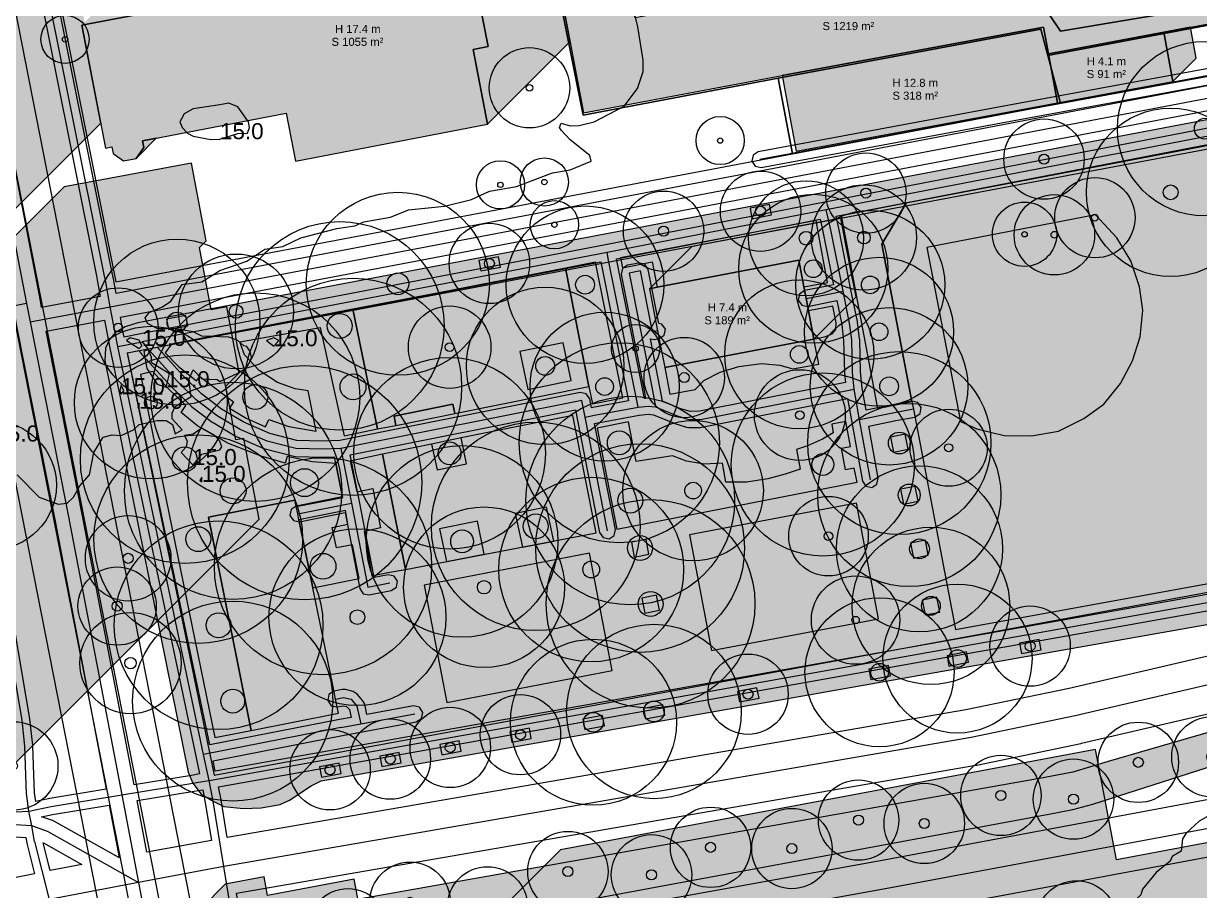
# Model space of a CAD drawing. Header units: metres. Extents: x -8 to 1190, y -11 to 1223.
# Drawn here: x 875.7 to 1022, y 349.5 to 457.4 of the extents above; entities that cross this region are included whole.
import ezdxf

# ---------------------------------------------------------------- set-up
doc = ezdxf.new("R2010")
doc.units = ezdxf.units.M
doc.header["$MEASUREMENT"] = 0
for name, color, linetype, lineweight, true_color in [('TPX_BUILDING_AREAS_TEXT', 7, 'CONTINUOUS', 0, 0x000000), ('TPX_BUILDING_HEIGHTS_TEXT', 7, 'CONTINUOUS', 0, 0x000000), ('TPX_BUILDINGS', 7, 'CONTINUOUS', 0, 0x000000), ('TPX_BUILDINGS_HATCH', 7, 'CONTINUOUS', 0, 0xf0f0f0), ('TPX_BUILDINGS_SHADOWS_HATCH', 7, 'CONTINUOUS', 0, 0x000000), ('TPX_BUILDINGS_SHADOWS_OUTLINES', 7, 'CONTINUOUS', 0, 0x000000), ('TPX_CADASTRES', 7, 'CONTINUOUS', 0, 0x646464), ('TPX_CONTOUR_LINES_5M', 7, 'CONTINUOUS', 0, 0x969696), ('TPX_CONTOUR_LINES_5M_TEXT', 7, 'CONTINUOUS', 0, 0x000000), ('TPX_RAILWAYS_AXES', 7, 'CONTINUOUS', 0, 0x464646), ('TPX_ROADS_AXES', 7, 'CONTINUOUS', 0, 0x323232), ('TPX_ROADS_CONTOURS', 7, 'CONTINUOUS', 0, 0x646464), ('TPX_VEGETATION_GREEN_SPACES', 7, 'CONTINUOUS', 0, 0x58ba48), ('TPX_VEGETATION_GREEN_SPACES_HATCH', 7, 'CONTINUOUS', 0, 0x58ba48), ('TPX_VEGETATION_TREES_INDIVIDUAL', 7, 'CONTINUOUS', 0, 0x136734)]:
    doc.layers.add(name, color=color, linetype=linetype, lineweight=lineweight, true_color=true_color)
doc.styles.add('TPX_TEXTE', font='arial.ttf')

# ---------------------------------------------------------------- blocks, each defined once
blk = doc.blocks.new('TREETR015_CR125')
at = {"layer": 'TPX_VEGETATION_TREES_INDIVIDUAL'}
for radius in [12.45, 1.48]:
    blk.add_circle((0, 0, 0.04), radius, dxfattribs=at)
blk = doc.blocks.new('TREETR009_CR072')
at = {"layer": 'TPX_VEGETATION_TREES_INDIVIDUAL'}
for radius in [7.15, 0.851]:
    blk.add_circle((0, 0, 0.04), radius, dxfattribs=at)
blk = doc.blocks.new('TREETR003_CR030')
at = {"layer": 'TPX_VEGETATION_TREES_INDIVIDUAL'}
for radius in [3, 0.333]:
    blk.add_circle((0, 0, 0.04), radius, dxfattribs=at)
blk = doc.blocks.new('TREETR014_CR119')
at = {"layer": 'TPX_VEGETATION_TREES_INDIVIDUAL'}
for radius in [11.92, 1.42]:
    blk.add_circle((0, 0, 0.04), radius, dxfattribs=at)
blk = doc.blocks.new('TREETR008_CR066')
at = {"layer": 'TPX_VEGETATION_TREES_INDIVIDUAL'}
for radius in [6.55, 0.792]:
    blk.add_circle((0, 0, 0.04), radius, dxfattribs=at)
blk = doc.blocks.new('TREETR011_CR093')
at = {"layer": 'TPX_VEGETATION_TREES_INDIVIDUAL'}
for radius in [9.27, 1.1]:
    blk.add_circle((0, 0, 0.04), radius, dxfattribs=at)
blk = doc.blocks.new('TREETR005_CR050')
at = {"layer": 'TPX_VEGETATION_TREES_INDIVIDUAL'}
for radius in [4.95, 0.542]:
    blk.add_circle((0, 0, 0.04), radius, dxfattribs=at)
blk = doc.blocks.new('TREETR008_CR095')
at = {"layer": 'TPX_VEGETATION_TREES_INDIVIDUAL'}
for radius in [9.5, 0.792]:
    blk.add_circle((0, 0, 0.04), radius, dxfattribs=at)
blk = doc.blocks.new('TREETR014_CR114')
at = {"layer": 'TPX_VEGETATION_TREES_INDIVIDUAL'}
for radius in [11.39, 1.36]:
    blk.add_circle((0, 0, 0.04), radius, dxfattribs=at)
blk = doc.blocks.new('TREETR015_CR130')
at = {"layer": 'TPX_VEGETATION_TREES_INDIVIDUAL'}
for radius in [12.98, 1.55]:
    blk.add_circle((0, 0, 0.04), radius, dxfattribs=at)
blk = doc.blocks.new('TREETR010_CR087')
at = {"layer": 'TPX_VEGETATION_TREES_INDIVIDUAL'}
for radius in [8.74, 1.04]:
    blk.add_circle((0, 0, 0.04), radius, dxfattribs=at)
blk = doc.blocks.new('TREETR006_CR053')
at = {"layer": 'TPX_VEGETATION_TREES_INDIVIDUAL'}
for radius in [5.32, 0.625]:
    blk.add_circle((0, 0, 0.04), radius, dxfattribs=at)
blk = doc.blocks.new('TREETR005_CR055')
at = {"layer": 'TPX_VEGETATION_TREES_INDIVIDUAL'}
for radius in [5.5, 0.458]:
    blk.add_circle((0, 0, 0.04), radius, dxfattribs=at)
blk = doc.blocks.new('TREETR003_CR040')
at = {"layer": 'TPX_VEGETATION_TREES_INDIVIDUAL'}
for radius in [4, 0.333]:
    blk.add_circle((0, 0, 0.04), radius, dxfattribs=at)
blk = doc.blocks.new('TREETR006_CR050')
at = {"layer": 'TPX_VEGETATION_TREES_INDIVIDUAL'}
for radius in [5, 0.625]:
    blk.add_circle((0, 0, 0.04), radius, dxfattribs=at)
blk = doc.blocks.new('TREETR017_CR146')
at = {"layer": 'TPX_VEGETATION_TREES_INDIVIDUAL'}
for radius in [14.57, 1.74]:
    blk.add_circle((0, 0, 0.04), radius, dxfattribs=at)
blk = doc.blocks.new('TREETR010_CR115')
at = {"layer": 'TPX_VEGETATION_TREES_INDIVIDUAL'}
for radius in [11.49, 1.04]:
    blk.add_circle((0, 0, 0.04), radius, dxfattribs=at)
blk = doc.blocks.new('TREETR007_CR080')
at = {"layer": 'TPX_VEGETATION_TREES_INDIVIDUAL'}
for radius in [8, 0.667]:
    blk.add_circle((0, 0, 0.04), radius, dxfattribs=at)
blk = doc.blocks.new('TREETR004_CR050')
at = {"layer": 'TPX_VEGETATION_TREES_INDIVIDUAL'}
for radius in [5, 0.417]:
    blk.add_circle((0, 0, 0.04), radius, dxfattribs=at)
blk = doc.blocks.new('TREETR007_CR063')
at = {"layer": 'TPX_VEGETATION_TREES_INDIVIDUAL'}
for radius in [6.3, 0.708]:
    blk.add_circle((0, 0, 0.04), radius, dxfattribs=at)
blk = doc.blocks.new('TREETR012_CR098')
at = {"layer": 'TPX_VEGETATION_TREES_INDIVIDUAL'}
for radius in [9.8, 1.17]:
    blk.add_circle((0, 0, 0.04), radius, dxfattribs=at)
blk = doc.blocks.new('TREETR009_CR105')
at = {"layer": 'TPX_VEGETATION_TREES_INDIVIDUAL'}
for radius in [10.48, 0.917]:
    blk.add_circle((0, 0, 0.04), radius, dxfattribs=at)
blk = doc.blocks.new('TREETR005_CR057')
at = {"layer": 'TPX_VEGETATION_TREES_INDIVIDUAL'}
for radius in [5.65, 0.542]:
    blk.add_circle((0, 0, 0.04), radius, dxfattribs=at)
blk = doc.blocks.new('TREETR013_CR109')
at = {"layer": 'TPX_VEGETATION_TREES_INDIVIDUAL'}
for radius in [10.86, 1.29]:
    blk.add_circle((0, 0, 0.04), radius, dxfattribs=at)
blk = doc.blocks.new('TREETR009_CR110')
at = {"layer": 'TPX_VEGETATION_TREES_INDIVIDUAL'}
for radius in [11, 0.917]:
    blk.add_circle((0, 0, 0.04), radius, dxfattribs=at)
blk = doc.blocks.new('TREETR016_CR135')
at = {"layer": 'TPX_VEGETATION_TREES_INDIVIDUAL'}
for radius in [13.51, 1.61]:
    blk.add_circle((0, 0, 0.04), radius, dxfattribs=at)
blk = doc.blocks.new('TREETR006_CR049')
at = {"layer": 'TPX_VEGETATION_TREES_INDIVIDUAL'}
for radius in [4.87, 0.625]:
    blk.add_circle((0, 0, 0.04), radius, dxfattribs=at)
blk = doc.blocks.new('TREETR012_CR103')
at = {"layer": 'TPX_VEGETATION_TREES_INDIVIDUAL'}
for radius in [10.33, 1.23]:
    blk.add_circle((0, 0, 0.04), radius, dxfattribs=at)
blk = doc.blocks.new('TREETR005_CR048')
at = {"layer": 'TPX_VEGETATION_TREES_INDIVIDUAL'}
for radius in [4.8, 0.5]:
    blk.add_circle((0, 0, 0.04), radius, dxfattribs=at)
blk = doc.blocks.new('TREETR005_CR051')
at = {"layer": 'TPX_VEGETATION_TREES_INDIVIDUAL'}
for radius in [5.13, 0.542]:
    blk.add_circle((0, 0, 0.04), radius, dxfattribs=at)
blk = doc.blocks.new('TREETR008_CR100')
at = {"layer": 'TPX_VEGETATION_TREES_INDIVIDUAL'}
for radius in [10, 0.833]:
    blk.add_circle((0, 0, 0.04), radius, dxfattribs=at)

msp = doc.modelspace()

# ---------------------------------------------------------------- hatches: boundary and pattern name
at = {"layer": 'TPX_BUILDINGS_HATCH'}
h = msp.add_hatch(color=256, dxfattribs=at)
h.paths.add_polyline_path([(1010.63, 485.3), (940.5, 472.16), (945.39, 446.26), (970.08, 450.91), (1002.58, 456.93), (1003.2, 453.59), (1017.55, 456.28), (1029.12, 458.45), (1010.63, 485.3)])
h.paths.add_polyline_path([(949.85, 468.4), (995.83, 477.05), (1010.91, 479.72), (1020.32, 467.89), (1021.05, 459.15), (1004.72, 456.4), (997.78, 466.74), (951.8, 458.09), (949.85, 468.4)], flags=16)
for points in [[(1010.91, 479.72), (995.83, 477.05), (997.78, 466.74), (1004.72, 456.4), (1021.05, 459.15), (1020.32, 467.89), (1010.91, 479.72)], [(905.45, 461.48), (882.97, 457.17), (885.93, 441.86), (886.72, 442.02), (886.88, 441.19), (888.16, 440.29), (889.72, 440.58), (890.69, 441.93), (890.53, 442.75), (908.41, 446.19), (909.56, 440.25), (933.44, 444.84), (931.64, 454.15), (933.51, 454.51), (931.58, 464.42), (929.71, 464.06), (928.36, 471.05), (919.63, 469.38), (919.35, 470.89), (904.19, 467.98), (905.45, 461.48)], [(1002.58, 456.93), (970.08, 450.91), (971.84, 441.46), (1004.33, 447.48), (1003.2, 453.59), (1002.58, 456.93)], [(1017.55, 456.28), (1003.2, 453.59), (1004.33, 447.48), (1018.69, 450.15), (1017.55, 456.28)], [(954.54, 424.55), (953.58, 424.36), (954.59, 419.13), (954.8, 418.03), (955.48, 414.54), (974.05, 418.1), (973.37, 421.59), (973.07, 423.14), (972.79, 424.6), (972.15, 427.92), (954.54, 424.55)]]:
    msp.add_hatch(color=256, dxfattribs=at).paths.add_polyline_path(points)
at = {"layer": 'TPX_BUILDINGS_SHADOWS_HATCH'}
for points in [[(829.1, 484.25), (797.93, 453.07), (813.32, 455.98), (814.16, 451.55), (815.14, 446.43), (813.89, 446.21), (815.04, 440.17), (816.99, 440.54), (819.33, 428.23), (817.39, 427.85), (818.55, 421.78), (819.79, 422.02), (821.61, 412.47), (840.27, 431.13), (838.36, 430.76), (833.62, 454.75), (836.47, 455.31), (834.77, 463.86), (854.88, 467.82), (862.3, 430.37), (861.92, 430.31), (863.37, 422.99), (885.33, 444.95), (882.97, 457.17), (905.45, 461.48), (904.19, 467.98), (919.35, 470.89), (919.63, 469.38), (928.36, 471.05), (929.71, 464.06), (931.58, 464.42), (933.51, 454.51), (931.64, 454.15), (933.44, 444.84), (943.72, 455.12), (940.5, 472.16), (1010.63, 485.3), (1029.12, 458.45), (1031.24, 460.57), (1027.67, 465.76), (1063.48, 501.57), (1062.8, 509.7), (1044.35, 506.24), (1042.43, 509.1), (1041.24, 515.43), (1040.4, 519.86), (1038.26, 519.48), (1021.29, 502.51), (975.31, 493.86), (958.75, 477.3), (944.3, 474.59), (943.89, 476.72), (942.02, 476.36), (940.66, 483.36), (931.94, 481.68), (931.65, 483.19), (916.49, 480.28), (908.16, 471.95), (895.27, 469.48), (883.34, 457.55), (878.84, 480.28), (877.83, 480.3), (876.36, 485.3), (877.5, 487.03), (876.94, 489.88), (856.84, 485.92), (855.14, 484.22), (854.78, 486.08), (855.87, 487.16), (855.44, 489.39), (881.21, 515.16), (873.99, 552.15), (873.32, 552.03), (870.55, 551.53), (863.69, 550.29), (862.29, 557.68), (855.26, 556.32), (821.6, 522.66), (838.86, 526), (847.55, 481.5), (830.29, 478.15), (829.1, 484.25)], [(1020.88, 456.91), (1017.55, 456.28), (1018.69, 450.15), (1021.59, 453.05), (1020.88, 456.91)], [(890.69, 441.93), (889.72, 440.58), (892.21, 443.08), (890.53, 442.75), (890.69, 441.93)], [(880.8, 437.03), (847.63, 403.87), (863.47, 406.83), (865.29, 397.14), (864.33, 396.97), (865.91, 388.58), (867.85, 388.95), (869.4, 380.72), (867.48, 380.36), (868.98, 372.39), (869.97, 372.57), (871.86, 362.51), (905.03, 395.67), (903.14, 405.73), (902.14, 405.55), (900.89, 412.21), (902.56, 413.88), (901.01, 422.11), (899.07, 421.74), (897.62, 429.48), (898.45, 430.31), (896.63, 439.99), (880.8, 437.03)], [(958.81, 429.59), (953.58, 424.36), (954.54, 424.55), (972.15, 427.92), (972.79, 424.6), (973.07, 423.14), (973.37, 421.59), (974.05, 418.1), (979.28, 423.34), (978.6, 426.83), (978.31, 428.38), (978.02, 429.83), (977.39, 433.15), (959.77, 429.78), (958.81, 429.59)]]:
    msp.add_hatch(color=256, dxfattribs=at).paths.add_polyline_path(points)
h = msp.add_hatch(color=256, dxfattribs=at)
h.paths.add_polyline_path([(820.76, 197.94), (806.69, 183.87), (836.02, 189.59), (840.65, 165.95), (844.31, 166.66), (847.28, 151.46), (843.73, 150.78), (848.34, 127.27), (856.49, 135.43), (845.69, 189.97), (905.07, 201.65), (917.36, 139.52), (916.85, 139.42), (914.25, 136.81), (913.85, 138.83), (857.99, 127.84), (857.85, 128.59), (836.26, 124.42), (823.99, 112.15), (901.47, 127.13), (902.15, 123.62), (906.22, 124.41), (910.47, 102.59), (911.38, 97.88), (920.42, 99.63), (925.91, 71.36), (917.29, 69.69), (921.09, 50.11), (922.2, 44.43), (907.92, 41.66), (909.52, 33.38), (859.88, 23.78), (843.21, 7.11), (873.49, 12.9), (875.98, 0), (889.94, 0), (886.76, 13.78), (886.21, 16.22), (941.2, 27.18), (946.63, 0), (971.8, 0), (969.06, 13.62), (960.15, 57.8), (968.89, 59.55), (967.59, 65.96), (936.16, 59.69), (936.11, 59.97), (978.93, 102.79), (973.41, 101.7), (967.92, 129.23), (967.32, 132.23), (960.89, 130.95), (961.3, 128.86), (950.16, 126.65), (943.77, 158.69), (944.71, 158.87), (944.19, 161.47), (938.14, 160.31), (939.31, 161.47), (931.01, 203.11), (948.79, 206.64), (947.72, 211.96), (980.05, 218.37), (986.46, 186.29), (999.41, 188.86), (1000.36, 184.08), (1007.79, 146.81), (1015.14, 109.96), (1003.67, 107.69), (974.26, 78.28), (1019.42, 87.35), (1031.95, 25.21), (1037.02, 0), (1050.86, 0), (1055.22, 4.36), (1055.04, 5.24), (1052.65, 14.83), (1050.31, 28.52), (1038.61, 90.39), (1101.74, 102.52), (1113.86, 39.95), (1115.19, 31.82), (1116.17, 26.52), (1106.13, 24.67), (1106.71, 21.57), (1099.18, 20.19), (1098.61, 23.29), (1083.08, 20.43), (1084.08, 15.6), (1117.36, 22.46), (1122.01, 0), (1141.64, 0), (1135.67, 31.11), (1134.43, 37.86), (1133.31, 44), (1124.2, 90.89), (1127.67, 91.56), (1126.46, 97.9), (1128.2, 98.34), (1126.92, 105.47), (1156.02, 111.37), (1157.69, 102.89), (1171.48, 105.51), (1171.23, 106.82), (1176.69, 107.86), (1177.96, 101.21), (1182.56, 102.09), (1184.57, 91.62), (1184.57, 144.83), (1162.74, 140.41), (1168.24, 145.92), (1158.22, 144.02), (1159.56, 137.23), (1158.47, 137.02), (1146, 124.55), (1144.13, 134.22), (1118.27, 129.17), (1117.34, 133.89), (1116.58, 138.22), (1105.52, 136.09), (1099.25, 167.18), (1054.1, 158.12), (1041.12, 145.14), (1035.3, 174.32), (1037.28, 176.3), (1036.04, 182.51), (1023.36, 180.13), (1016.57, 215.9), (1013.66, 215.33), (1010.25, 232.41), (1016.78, 238.94), (1016.17, 242.05), (1010, 240.89), (997.07, 299.61), (989.84, 298.19), (988.54, 305.1), (995.65, 312.21), (992.73, 327.59), (991.72, 327.4), (989.95, 336.74), (1053.81, 348.77), (1072.08, 252.58), (1087.43, 267.92), (1069.15, 364.12), (1011.67, 353.28), (1009.08, 366.99), (942.5, 354.51), (920.33, 332.35), (916.86, 350.86), (906.07, 348.84), (905.64, 351.14), (900.81, 350.25), (897.89, 347.32), (893.38, 346.49), (855.83, 308.94), (863.7, 310.4), (863.26, 312.7), (868.09, 313.6), (868.52, 311.29), (879.32, 313.31), (888.91, 262.11), (894.68, 263.18), (901.4, 227.37), (889.97, 225.24), (890.64, 221.69), (879.44, 219.61), (878.8, 223.08), (877.31, 221.59), (876.59, 225.44), (871.71, 224.53), (873.69, 214.08), (868.9, 213.18), (851.61, 195.89), (850.09, 203.66), (820.76, 197.94)])
h.paths.add_polyline_path([(910.4, 322.41), (976.98, 334.88), (983.54, 300.1), (952.42, 294.28), (955.61, 277.4), (960.53, 251.27), (985.15, 255.88), (988.56, 256.52), (988.4, 257.37), (997.12, 259.01), (999.27, 247.58), (994.79, 246.74), (995.8, 241.39), (963.53, 235.35), (963.93, 233.21), (935.16, 227.83), (934.76, 229.97), (928.06, 228.71), (910.4, 322.41)], flags=16)
h.paths.add_polyline_path([(932.85, 332.19), (936.91, 333.01), (937.25, 331.36), (933.19, 330.54), (932.85, 332.19)], flags=16)
at = {"layer": 'TPX_VEGETATION_GREEN_SPACES_HATCH'}
for points in [[(885.94, 416.95), (885.82, 415.42), (896.22, 364.18), (896.79, 362.8), (897.82, 361.46), (899.32, 360.57), (900.64, 359.91), (903.1, 359.67), (905.28, 359.74), (907.66, 360.16), (908.8, 360.71), (911.49, 362.48), (912.76, 363.11), (1059.8, 389.09), (1061.31, 389), (1063.44, 388.28), (1064.91, 388.26), (1068.21, 388.89), (1070.35, 389.63), (1071.91, 390.56), (1073.21, 391.78), (1073.72, 393.01), (1074.1, 394.24), (1074.28, 395.82), (1074.07, 396.99), (1073.67, 398.35), (1073.02, 399.68), (1043.97, 441.09), (1040.99, 446.67), (1039.88, 447.59), (1038.39, 448.11), (1037.82, 448.06), (1036.48, 447.94), (889.94, 420.11), (888.35, 419.63), (887.11, 418.87), (886.44, 418.05), (885.94, 416.95)], [(985.53, 434.99), (982.49, 429.89), (986.22, 410.34), (986.41, 409.38), (991.66, 381.96), (1046.14, 391.86), (1035.99, 444.62), (985.53, 434.99)], [(968.51, 434.83), (966.09, 434.37), (966.33, 433.07), (968.76, 433.54), (968.51, 434.83)], [(985.53, 434.99), (977.43, 433.44), (977.75, 431.73), (981.94, 409.45), (986.22, 410.34), (982.49, 429.89), (985.53, 434.99)], [(1009.07, 433.56), (988.07, 429.48), (992.27, 407.85), (994.31, 406.94), (997.69, 406.07), (1001.09, 406.06), (1004.45, 406.63), (1007.61, 408.2), (1010.09, 409.97), (1012.19, 412.58), (1013.68, 415.38), (1014.6, 418.38), (1014.95, 421.68), (1014.54, 424.58), (1013.47, 427.84), (1011.72, 430.7), (1009.07, 433.56)], [(974.32, 432.84), (949.97, 428.22), (950.23, 426.96), (953.93, 427.69), (954.54, 424.55), (972.15, 427.92), (972.79, 424.6), (975.71, 425.15), (974.6, 431.19), (974.32, 432.84)], [(934.79, 428.33), (932.36, 427.87), (932.61, 426.57), (935.04, 427.04), (934.79, 428.33)], [(946.88, 427.66), (943.13, 426.91), (946.05, 412.19), (946.48, 410.04), (950.27, 410.79), (946.88, 427.66)], [(926.29, 423.66), (916.67, 421.81), (919.76, 406.9), (922.04, 407.34), (921.81, 408.49), (929.14, 409.97), (929.38, 408.83), (946.05, 412.19), (943.13, 426.91), (926.29, 423.66)], [(894.12, 417.46), (893.35, 416.37), (895, 414.69), (897.23, 412.9), (897.65, 413.44), (901.85, 410.28), (901.34, 409.49), (903.43, 408.23), (905.82, 407.17), (906.25, 408.07), (908.71, 407.19), (912.13, 406.62), (911.14, 411.67), (909.52, 411.89), (907.32, 412.69), (905.05, 414.18), (903.23, 416.13), (902.64, 417.76), (912.64, 419.54), (915.63, 406.06), (919.76, 406.9), (916.67, 421.81), (894.12, 417.46)], [(976.39, 422.17), (973.37, 421.59), (974.05, 418.1), (975.46, 418.4), (976.33, 418.76), (976.78, 419.27), (976.8, 420.12), (976.39, 422.17)], [(895.93, 421.04), (893.5, 420.58), (893.75, 419.29), (896.18, 419.75), (895.93, 421.04)], [(942.86, 417.63), (937.48, 416.53), (938.46, 411.81), (943.83, 412.92), (942.86, 417.63)], [(974.05, 418.1), (955.48, 414.54), (956.1, 411.25), (959.27, 411.83), (960.33, 412.95), (962.37, 413.96), (964.71, 414.69), (967.53, 415.04), (969.81, 414.86), (971.4, 414.37), (974.67, 414.98), (974.05, 418.1)], [(891.82, 414.07), (890.27, 413.68), (899.51, 368.52), (904.03, 369.39), (898.73, 395.91), (909.49, 398.06), (909.66, 397.24), (915.45, 398.36), (914.6, 402.61), (911.65, 402.82), (908.52, 403.49), (908.26, 402.63), (905.3, 403.5), (901.21, 405.09), (897.39, 407.25), (895.35, 408.94), (895.9, 409.82), (893.72, 411.93), (891.82, 414.07)], [(929.14, 409.97), (921.81, 408.49), (922.04, 407.34), (929.38, 408.83), (929.14, 409.97)], [(926.49, 405.01), (920.37, 403.77), (923.23, 389.43), (946.96, 393.96), (944.05, 408.56), (930.18, 405.78), (926.49, 405.01)], [(950.97, 407.81), (947.08, 407.02), (949.52, 394.44), (979.42, 400.27), (979.05, 402.02), (977.98, 401.83), (977.48, 404.5), (978.58, 404.71), (977.99, 407.85), (976.28, 407.49), (976.45, 406.42), (975.11, 405.63), (973.26, 404.8), (971.87, 404.33), (972.35, 401.88), (970.45, 401.27), (968.31, 400.7), (965.64, 400.3), (963.07, 400.27), (962.67, 402.63), (960.4, 402.54), (958.2, 402.89), (956.44, 403.58), (951.93, 402.86), (950.97, 407.81)], [(930.18, 405.78), (926.49, 405.01), (927.16, 401.82), (930.83, 402.58), (930.18, 405.78)], [(985.4, 406.24), (983.57, 405.87), (983.93, 404.01), (985.77, 404.38), (985.4, 406.24)], [(920.37, 403.77), (916.37, 402.91), (917.17, 399.08), (919.19, 399.48), (920.11, 394.59), (918.09, 394.16), (919.06, 388.62), (921.03, 389.02), (923.23, 389.43), (920.37, 403.77)], [(986.65, 399.75), (984.81, 399.4), (985.18, 397.54), (987.02, 397.9), (986.65, 399.75)], [(909.49, 398.06), (898.73, 395.91), (904.03, 369.39), (914.91, 371.55), (914.55, 373.29), (914.2, 375.02), (911.72, 387.15), (909.99, 395.61), (909.85, 396.32), (909.66, 397.24), (909.49, 398.06)], [(915.78, 396.77), (909.99, 395.61), (911.72, 387.15), (917.47, 388.29), (916.63, 392.5), (914.67, 392.11), (914.13, 394.65), (916.06, 395.06), (915.78, 396.77)], [(940.76, 397.16), (936.89, 396.37), (937.81, 392.21), (941.67, 392.95), (940.76, 397.16)], [(979.32, 397.67), (958.56, 393.74), (961.31, 379.33), (982.07, 383.26), (979.32, 397.67)], [(932.2, 395.42), (927.47, 394.47), (928.34, 390.41), (933.01, 391.3), (932.2, 395.42)], [(953.16, 393.16), (951.33, 392.8), (951.69, 390.94), (953.52, 391.3), (953.16, 393.16)], [(987.91, 393.07), (986.06, 392.71), (986.44, 390.84), (988.27, 391.21), (987.91, 393.07)], [(946.11, 391.43), (925.54, 387.47), (928.38, 372.84), (948.95, 376.82), (946.11, 391.43)], [(954.46, 386.21), (952.63, 385.85), (952.99, 383.99), (954.83, 384.35), (954.46, 386.21)], [(989.33, 385.98), (987.49, 385.61), (987.86, 383.76), (989.69, 384.12), (989.33, 385.98)], [(1002.56, 363.49), (912.56, 347.5), (913.63, 342.32), (1003.25, 358.94), (1006.23, 359.56), (1008.75, 360.2), (1029.29, 366.82), (1031.9, 367.46), (1075.66, 375.38), (1074.73, 381.22), (1059.31, 376.23), (1035.16, 372.1), (1031.36, 371.36), (1027.37, 370.38), (1010.66, 365.51), (1006.23, 364.18), (1002.56, 363.49)], [(1002.04, 380.7), (999.62, 380.25), (999.86, 378.96), (1002.3, 379.42), (1002.04, 380.7)], [(993.02, 379.15), (990.6, 378.68), (990.84, 377.39), (993.27, 377.86), (993.02, 379.15)], [(983.33, 377.45), (980.89, 376.99), (981.14, 375.7), (983.57, 376.16), (983.33, 377.45)], [(966.95, 374.7), (964.53, 374.24), (964.77, 372.95), (967.21, 373.41), (966.95, 374.7)], [(955.26, 372.57), (952.83, 372.11), (953.08, 370.82), (955.51, 371.28), (955.26, 372.57)], [(947.73, 371.23), (945.3, 370.77), (945.55, 369.48), (947.98, 369.94), (947.73, 371.23)], [(938.65, 369.67), (936.22, 369.2), (936.47, 367.92), (938.89, 368.37), (938.65, 369.67)], [(929.93, 368.1), (927.5, 367.64), (927.74, 366.35), (930.17, 366.81), (929.93, 368.1)], [(922.47, 366.65), (920.04, 366.19), (920.29, 364.91), (922.71, 365.36), (922.47, 366.65)], [(914.98, 365.31), (912.55, 364.85), (912.8, 363.56), (915.22, 364.02), (914.98, 365.31)]]:
    msp.add_hatch(color=256, dxfattribs=at).paths.add_polyline_path(points)

# ---------------------------------------------------------------- linework, layer by layer
at = {"layer": 'TPX_BUILDINGS', "elevation": 0.04}
for points in [[(1010.63, 485.3), (940.5, 472.16), (945.39, 446.26), (970.08, 450.91), (1002.58, 456.93), (1003.2, 453.59), (1017.55, 456.28), (1029.12, 458.45)], [(949.85, 468.4), (995.83, 477.05), (1010.91, 479.72), (1020.32, 467.89), (1021.05, 459.15), (1004.72, 456.4), (997.78, 466.74), (951.8, 458.09)], [(1010.91, 479.72), (995.83, 477.05), (997.78, 466.74), (1004.72, 456.4), (1021.05, 459.15), (1020.32, 467.89)], [(905.45, 461.48), (882.97, 457.17), (885.93, 441.86), (886.72, 442.02), (886.88, 441.19), (888.16, 440.29), (889.72, 440.58), (890.69, 441.93), (890.53, 442.75), (908.41, 446.19), (909.56, 440.25), (933.44, 444.84), (931.64, 454.15), (933.51, 454.51), (931.58, 464.42), (929.71, 464.06), (928.36, 471.05), (919.63, 469.38), (919.35, 470.89), (904.19, 467.98)], [(1002.58, 456.93), (970.08, 450.91), (971.84, 441.46), (1004.33, 447.48), (1003.2, 453.59)], [(1017.55, 456.28), (1003.2, 453.59), (1004.33, 447.48), (1018.69, 450.15)], [(954.54, 424.55), (953.58, 424.36), (954.59, 419.13), (954.8, 418.03), (955.48, 414.54), (974.05, 418.1), (973.37, 421.59), (973.07, 423.14), (972.79, 424.6), (972.15, 427.92)]]:
    msp.add_lwpolyline(points, close=True, dxfattribs=at)
at = {"layer": 'TPX_BUILDINGS_SHADOWS_OUTLINES', "elevation": 0.04}
for points in [[(863.37, 422.99), (885.33, 444.95), (882.97, 457.17), (905.45, 461.48), (904.19, 467.98), (919.35, 470.89), (919.63, 469.38), (928.36, 471.05), (929.71, 464.06), (931.58, 464.42), (933.51, 454.51), (931.64, 454.15), (933.44, 444.84), (943.72, 455.12), (940.5, 472.16), (1010.63, 485.3), (1029.12, 458.45)], [(1069.15, 364.12), (1011.67, 353.28), (1009.08, 366.99), (942.5, 354.51), (920.33, 332.35), (916.86, 350.86), (906.07, 348.84), (905.64, 351.14), (900.81, 350.25), (897.89, 347.32), (893.38, 346.49), (855.83, 308.94), (863.7, 310.4), (863.26, 312.7), (868.09, 313.6), (868.52, 311.29), (879.32, 313.31), (888.91, 262.11), (894.68, 263.18), (901.4, 227.37)]]:
    msp.add_lwpolyline(points, dxfattribs=at)
for points in [[(1020.88, 456.91), (1017.55, 456.28), (1018.69, 450.15), (1021.59, 453.05)], [(890.69, 441.93), (889.72, 440.58), (892.21, 443.08), (890.53, 442.75)], [(880.8, 437.03), (847.63, 403.87), (863.47, 406.83), (865.29, 397.14), (864.33, 396.97), (865.91, 388.58), (867.85, 388.95), (869.4, 380.72), (867.48, 380.36), (868.98, 372.39), (869.97, 372.57), (871.86, 362.51), (905.03, 395.67), (903.14, 405.73), (902.14, 405.55), (900.89, 412.21), (902.56, 413.88), (901.01, 422.11), (899.07, 421.74), (897.62, 429.48), (898.45, 430.31), (896.63, 439.99)], [(958.81, 429.59), (953.58, 424.36), (954.54, 424.55), (972.15, 427.92), (972.79, 424.6), (973.07, 423.14), (973.37, 421.59), (974.05, 418.1), (979.28, 423.34), (978.6, 426.83), (978.31, 428.38), (978.02, 429.83), (977.39, 433.15), (959.77, 429.78)]]:
    msp.add_lwpolyline(points, close=True, dxfattribs=at)
at = {"layer": 'TPX_CADASTRES', "elevation": 0.02}
for points in [[(1011.01, 490.64), (939.13, 477.13), (945.32, 445.98), (969.61, 450.55), (1002.26, 456.68), (1003.14, 453.37), (1032.54, 458.93), (1019.59, 479.12), (1012.08, 490.84)], [(939.13, 477.13), (879.13, 465.85), (887.2, 425.21), (971.37, 441.13), (969.61, 450.55), (945.32, 445.98)], [(1032.54, 458.93), (1003.14, 453.37), (1004.73, 447.45), (1034.74, 453.12), (1034.12, 456.46)], [(1002.26, 456.68), (969.61, 450.55), (971.37, 441.13), (1004.73, 447.45), (1003.14, 453.37)], [(1036.49, 444.28), (888.6, 416.34), (899.43, 363.82), (1046.71, 390.96)]]:
    msp.add_lwpolyline(points, close=True, dxfattribs=at)
at = {"layer": 'TPX_CONTOUR_LINES_5M', "elevation": 0.05}
for points in [[(874.95, 401.2), (877.66, 398.41), (880.04, 397.55), (881.16, 397.68), (881.94, 398.41), (882.72, 399.81), (883.94, 401.2), (884.49, 403.99), (885.63, 405.87), (886.75, 406.19), (887.87, 406.07), (889.41, 406.78), (890.1, 407.47), (892.34, 407.95), (893.45, 407.97), (894.25, 407.48), (894.57, 406.31), (895.47, 406.78), (894.21, 408.17), (894.23, 408.87), (894.57, 409.71), (896.59, 410.96), (896.28, 413.05), (896.81, 414.27), (897.92, 413.16), (899.8, 413.05), (900.16, 412.81), (902.39, 413.84), (903.32, 414.45), (903.85, 415.14), (904.08, 415.84), (903.93, 416.54), (903.51, 417.18), (903.15, 417.24), (902.37, 417.93), (901.28, 418.32), (897.92, 418.46), (896.81, 419.01), (894.57, 419.37), (892.34, 419.39), (891.13, 420.02), (890.87, 420.72), (891.34, 421.42), (893.03, 422.12), (894.07, 422.81), (895.44, 424.9), (897.92, 425.2), (900.16, 426.64), (903.51, 427.78), (905.75, 429.3), (907.98, 429.61), (910.22, 430.69), (914.69, 431.85), (916.92, 432.19), (918.04, 432.67), (921.39, 433.26), (923.63, 434.16), (928.1, 434.62), (931.45, 435.45), (933.68, 436.49), (937.04, 437.1), (941.51, 438.8), (943.74, 439.15), (946.33, 440.24), (946.18, 440.94), (943.74, 442.89), (942.62, 444.11), (942.4, 444.42), (942.62, 444.95), (943.74, 444.63), (944.86, 444.66), (946.7, 445.12), (950.45, 447.08), (952.1, 449.3), (952.82, 451.39), (952.82, 452.79), (952.12, 456.97), (950.44, 463.94)], [(900.16, 447.25), (896.81, 446.74), (895.69, 446.14), (895.17, 445.12), (895.47, 444.42), (896.11, 443.73), (896.81, 443.35), (899.04, 442.92), (900.16, 442.97), (902.39, 443.68), (903.59, 443.73), (903.84, 444.42), (903.72, 445.12), (902.39, 446.99), (901.28, 447.45), (900.16, 447.25)], [(888.98, 418.26), (888.53, 417.93), (890.1, 416.93), (890.46, 417.24), (890.1, 417.97), (888.98, 418.26)], [(906.86, 418.23), (905.94, 417.93), (906.86, 417.2), (907.49, 417.93), (906.86, 418.23)], [(891.22, 416.79), (890.69, 416.54), (891.08, 414.45), (892.34, 412.46), (893.45, 412.1), (893.89, 413.75), (891.64, 415.14), (891.64, 415.84), (891.22, 416.79)], [(887.87, 412.39), (887.72, 411.66), (887.87, 411.23), (888.19, 411.66), (887.87, 412.39)], [(890.1, 410.13), (889.95, 409.57), (890.1, 409.41), (890.1, 410.13)], [(897.92, 407), (896.81, 406.25), (895.73, 406.08), (896.08, 405.38), (895.94, 404.69), (895.34, 403.99), (896.81, 402.41), (897.92, 403.76), (900.16, 404.3), (900.41, 404.69), (900.15, 405.38), (899.52, 406.08), (897.92, 407)], [(897.92, 400.92), (897.66, 400.5), (897.92, 400.32), (897.92, 400.92)], [(1022.98, 358.68), (1021.97, 358.08), (1020.36, 356.58), (1019.9, 355.89), (1019.73, 354.34), (1018.62, 353.7), (1018.34, 353.1), (1016.6, 351.7), (1014.91, 349.61), (1014.72, 348.92), (1013.34, 347.52), (1015.81, 346.13), (1015.93, 345.43), (1015.75, 344.04), (1014.9, 341.25), (1014.73, 339.85), (1014.79, 338.46), (1015.26, 337.16), (1018.02, 333.58), (1020.85, 329.38), (1023.7, 325.91)]]:
    msp.add_lwpolyline(points, dxfattribs=at)
at = {"layer": 'TPX_RAILWAYS_AXES', "elevation": 0.03}
for points in [[(722.46, 1218.59), (758.46, 1044), (792.67, 863.15), (833.81, 650.85), (840.42, 586.33), (846.61, 543.34), (856.45, 493.04), (884.29, 351.45), (916.92, 185.38), (919.58, 171.87), (926.28, 137.79), (935.34, 69.5), (942.77, 31.69), (949, 0)], [(968.98, 0), (962.05, 35.36), (954.91, 73.39), (937.42, 139.94), (934.76, 153.49), (895.39, 353.76), (867.6, 495.21), (857.4, 545.98), (849.42, 587.62), (842.81, 652.13), (802.16, 864.65), (767.5, 1045.86), (734.29, 1218.59)], [(960.86, 0), (954.23, 33.88), (946.95, 71.82), (933.71, 139.22), (931.06, 152.71), (930.22, 156.97), (927.57, 170.42), (891.69, 352.99), (863.88, 494.49), (855.24, 526.27), (841.36, 554.35), (823.35, 579.93), (801.65, 602.4), (776.79, 621.19)], [(774.21, 615.9), (798.51, 597.87), (819.78, 576.27), (837.53, 551.63), (851.32, 524.54), (860.16, 493.76), (887.99, 352.22), (920.63, 186.17), (923.31, 172.5), (923.9, 169.47), (926.57, 155.95), (929.99, 138.51), (943.24, 71.05), (950.67, 33.27), (957.15, 0)]]:
    msp.add_lwpolyline(points, dxfattribs=at)
at = {"layer": 'TPX_ROADS_AXES', "elevation": 0.03}
for points in [[(902.02, 344.05), (900.65, 352.43), (899.32, 360.57), (898.8, 363.15), (898.12, 366.4), (887.45, 417.16), (887.11, 418.87), (886.52, 422.09), (885.92, 425.42), (885.77, 426.14), (877.64, 466.74), (877.39, 467.92), (876.98, 470.11), (876.14, 474.09), (875.77, 475.95), (869.37, 507.61), (869.04, 509.47), (868.44, 514.2), (867.59, 520.92)], [(877.11, 355.57), (876.74, 357.49), (876.4, 359.34), (876.09, 361.52), (876.01, 363.83), (875.9, 367.42), (875.54, 370.66), (867.97, 415.04), (866.9, 420.69), (857.82, 468.89), (855.22, 480.53), (849.84, 503.02)], [(867.28, 468.26), (876.11, 422.51), (876.54, 420.25)], [(1036.71, 454.52), (1036.39, 453.95), (1035.72, 453.3), (1034.41, 452.83), (998.3, 446.19), (967.3, 440.43)], [(876.54, 420.25), (886.52, 422.09), (968.25, 437.65), (1032.83, 449.95), (1037.36, 450.83), (1040.6, 451.44), (1043.41, 451.7), (1046.52, 451.62), (1049.06, 450.93)], [(1168.56, 259.5), (1164.93, 265.34), (1163.68, 267.15), (1098.63, 361.54), (1096.32, 364.92), (1092, 370.39), (1086.24, 377.68), (1081.25, 382.87), (1078.48, 386.72), (1073.72, 393.01), (1072.05, 395.63), (1071.46, 396.63), (1070.58, 398.39), (1070, 399.62), (1047.93, 432.91), (1039.8, 445.16), (1039.11, 446.03), (1038.18, 446.26), (975.58, 434.16), (948.32, 428.86), (890.47, 417.74)], [(975.82, 433.13), (975.58, 434.16)], [(976.18, 431.47), (975.82, 433.13)], [(945.59, 408.38), (946.75, 408.61), (952.16, 409.63), (953.42, 409.73), (954.32, 409.64), (957.03, 408.53), (958.48, 408.08), (959.92, 408.1), (979.04, 411.87), (978.85, 413.95), (978.74, 418), (978.48, 420.06), (977.67, 424.04), (976.18, 431.47)], [(952.16, 409.63), (948.49, 427.93), (948.32, 428.86)], [(954.59, 419.13), (953.95, 419), (952.46, 426.58), (951.06, 426.31)], [(951.06, 426.31), (953.91, 411.89), (954.32, 409.64)], [(973.07, 423.14), (975.86, 423.7)], [(975.86, 423.7), (977.67, 424.04)], [(876.11, 422.51), (866.9, 420.69), (863.94, 420.11), (834.73, 414.36)], [(876.54, 420.25), (881.33, 395.98), (887.94, 361.35), (890.01, 350.46)], [(887.45, 417.16), (890.47, 417.74)], [(890.47, 417.74), (891.18, 416.87)], [(948.37, 394.22), (945.59, 408.38), (945.17, 410.45), (915.2, 404.48), (912.92, 404.39), (909.58, 404.47), (906.02, 405.4), (902.67, 406.84), (899.81, 408.54), (897.22, 410.51), (894.88, 412.81), (892.6, 415.33), (891.18, 416.87)], [(981.06, 400.59), (979.72, 408.06), (979.04, 411.87)], [(984.05, 408.92), (979.72, 408.06)], [(986.41, 409.38), (984.05, 408.92)], [(915.2, 404.48), (916.52, 397.67), (918.31, 388.48), (918.54, 387.22), (921.27, 387.76)], [(909.85, 396.32), (916.52, 397.67)], [(783.4, 345.1), (809.69, 349.94), (813.89, 350.71), (834.86, 354.57), (839.77, 355.47), (865.2, 360.15), (867.29, 360.37), (869.82, 360.19), (872.48, 359.59), (874.72, 359.27), (876.4, 359.34), (879.17, 359.9), (887.94, 361.35), (896.79, 362.8), (898.28, 363.06), (898.8, 363.15), (1049.51, 390.04)], [(1089.63, 388.67), (1078.48, 386.72), (1057.71, 382.8), (1045.7, 380.32), (1006.54, 371.19), (993.58, 368.5), (900.65, 352.43), (890.01, 350.46)], [(914.55, 373.29), (915.54, 373.49), (916.48, 373.26), (917.18, 372.42), (917.67, 370.2)], [(893.26, 333.43), (903.45, 335.33), (983.61, 349.84), (1032.45, 358.96), (1057.98, 363.7), (1085.91, 368.99), (1092, 370.39), (1100.88, 372.14)], [(915.2, 369.75), (917.67, 370.2), (924.4, 371.45)], [(915.2, 369.75), (898.12, 366.4)], [(878.84, 356.75), (876.74, 357.49), (873.98, 357.68), (871.54, 357.54), (835.51, 351.08), (814.5, 347.2), (798.52, 344.18), (784.1, 341.47)], [(877.11, 355.57), (878.91, 348.35), (880.24, 343.01), (881.17, 339.55), (882.5, 331.24), (883.66, 323.99), (884.35, 320.39), (894.86, 269.57), (904.82, 219.38), (905.22, 217.15), (906.21, 212.2), (907.07, 207.82), (907.81, 204.69), (922.25, 133.97), (927.41, 105.99), (935.51, 62.03), (937.17, 53.33), (941.02, 33.22), (947.21, 2.89), (947.8, 0)], [(878.84, 356.75), (890.01, 350.46)], [(890.01, 350.46), (878.91, 348.35), (837.43, 339.98), (829.83, 338.24), (816.73, 334.64), (809.09, 332.9), (780.7, 327.61), (775.41, 326.59), (768.76, 325.28)], [(890.01, 350.46), (893.26, 333.43)]]:
    msp.add_lwpolyline(points, dxfattribs=at)
at = {"layer": 'TPX_ROADS_CONTOURS', "elevation": 0.03}
for points in [[(1032.55, 451.42), (967.97, 439.12), (887.24, 423.75), (886.9, 425.6), (886.75, 426.34), (878.82, 465.94), (1012.91, 490.08), (1034.86, 456.89)], [(1034.15, 453.8), (998.12, 447.18), (967.12, 441.41), (966.48, 440.99), (966.32, 440.24), (966.74, 439.6), (967.48, 439.44), (998.48, 445.21), (1034.59, 451.84)], [(1048.34, 390.84), (899.58, 364.31), (899.3, 365.61), (915.39, 368.77), (924.58, 370.46), (925.23, 370.88), (925.39, 371.63), (924.97, 372.27), (924.22, 372.43), (918.44, 371.36), (918.16, 372.64), (917.94, 373.07), (917.24, 373.9), (916.71, 374.23), (915.78, 374.46), (915.35, 374.47), (914.35, 374.27), (913.72, 373.84), (913.57, 373.09), (914, 372.45), (914.75, 372.31), (915.52, 372.46), (915.92, 372.37), (916.26, 371.97), (916.47, 371), (915.01, 370.73), (898.89, 367.57), (888.64, 416.37), (890.07, 416.65), (890.45, 416.19), (891.87, 414.65), (894.13, 412.14), (894.18, 412.1), (896.52, 409.8), (896.61, 409.71), (899.2, 407.75), (899.3, 407.69), (902.16, 405.98), (902.28, 405.92), (905.62, 404.48), (905.77, 404.43), (909.33, 403.51), (909.55, 403.47), (912.9, 403.39), (912.96, 403.39), (914.38, 403.44), (915.35, 398.45), (909.65, 397.3), (909.01, 396.87), (908.87, 396.12), (909.29, 395.49), (910.05, 395.34), (915.73, 396.49), (917.33, 388.29), (917.55, 387.04), (917.97, 386.39), (918.73, 386.24), (921.46, 386.78), (922.1, 387.2), (922.25, 387.96), (921.83, 388.59), (921.07, 388.74), (919.34, 388.4), (919.29, 388.66), (917.5, 397.86), (916.37, 403.69), (944.38, 409.28), (944.61, 408.18), (947.38, 394.03), (947.81, 393.39), (948.56, 393.24), (949.2, 393.66), (949.35, 394.41), (946.76, 407.59), (946.94, 407.62), (952.3, 408.64), (953.41, 408.73), (954.08, 408.66), (956.65, 407.61), (956.73, 407.58), (958.19, 407.13), (958.5, 407.08), (959.93, 407.1), (960.11, 407.12), (978.23, 410.69), (980.08, 400.41), (980.49, 399.77), (981.24, 399.6), (981.88, 400.02), (982.05, 400.76), (980.88, 407.27), (984.24, 407.94), (986.6, 408.39), (987.24, 408.81), (987.39, 409.56), (986.97, 410.2), (986.22, 410.36), (983.86, 409.9), (980.53, 409.24), (980.03, 412), (979.85, 414.01), (979.74, 418.03), (979.73, 418.12), (979.48, 420.18), (979.46, 420.26), (978.65, 424.24), (977.16, 431.67), (976.79, 433.38), (1037.39, 445.09)]]:
    msp.add_lwpolyline(points, dxfattribs=at)
for points in [[(869.28, 467.11), (876.28, 468.45), (876.41, 467.73), (876.66, 466.54), (884.79, 425.95), (884.94, 425.23), (885.27, 423.38), (877.98, 422.04), (877.83, 422.84)], [(887.78, 420.8), (968.53, 436.17), (1033.11, 448.47), (1036.63, 449.16), (1036.84, 447.9), (1037.01, 447.05), (975.39, 435.14), (948.13, 429.84), (890.28, 418.73), (888.24, 418.33), (888.09, 419.06)], [(949.48, 428.07), (974.83, 433), (974.85, 432.91), (975.2, 431.27), (976.49, 424.84), (975.67, 424.68), (972.88, 424.13), (972.24, 423.7), (972.09, 422.95), (972.52, 422.31), (973.27, 422.16), (976.05, 422.72), (976.88, 422.88), (977.5, 419.9), (977.74, 417.93), (977.85, 413.93), (977.85, 413.86), (977.96, 412.68), (959.82, 409.1), (958.63, 409.08), (957.36, 409.47), (955.21, 410.36), (954.89, 412.09), (953.7, 418.11), (954.15, 418.02), (954.78, 418.15), (955.42, 418.57), (955.57, 419.33), (955.14, 419.96), (954.77, 420.04), (953.44, 426.77), (953.02, 427.41), (952.27, 427.56), (950.87, 427.29), (950.23, 426.86), (950.08, 426.11), (952.93, 411.71), (953.11, 410.71), (952.97, 410.7)], [(892.34, 417.09), (947.52, 427.69), (950.98, 410.42), (946.56, 409.59), (946.37, 409.55), (946.15, 410.65), (945.72, 411.28), (944.97, 411.43), (915.08, 405.47), (912.92, 405.39), (909.72, 405.47), (906.35, 406.34), (903.13, 407.73), (900.37, 409.38), (897.87, 411.27), (895.6, 413.51), (893.35, 416)], [(868.16, 419.41), (874.67, 420.69), (874.82, 419.91), (879.61, 395.65), (886.02, 362.05), (879, 360.89), (877.24, 360.53), (877.09, 361.61), (877.01, 363.86), (876.9, 367.45), (876.9, 367.53), (876.53, 370.77), (876.52, 370.82), (868.96, 415.21)], [(878.55, 419.09), (885.81, 420.43), (886.13, 418.7), (886.48, 416.96), (897.14, 366.19), (897.61, 363.96), (896.62, 363.79), (889.48, 362.62), (883.04, 396.31)], [(899.98, 362.35), (1049.68, 389.05), (1056.11, 390.21), (1067.12, 392.34), (1067.19, 392.35), (1069.12, 392.85), (1069.29, 392.91), (1070.93, 393.67), (1071.08, 393.75), (1071.76, 394.22), (1072.88, 392.47), (1072.93, 392.41), (1075.02, 389.63), (1057.06, 386.24), (1057.01, 386.23), (1044.99, 383.75), (1044.91, 383.73), (1005.78, 374.61), (992.93, 371.94), (901.07, 356.05), (900.31, 360.73)], [(902.2, 349.14), (994.18, 365.05), (994.29, 365.07), (1007.25, 367.76), (1007.33, 367.78), (1046.45, 376.9), (1058.39, 379.37), (1079.1, 383.28), (1079.65, 383.37), (1080.43, 382.29), (1080.52, 382.18), (1085.49, 377.02), (1088.52, 373.18), (1085.2, 372.42), (1057.34, 367.14), (1031.81, 362.4), (982.97, 353.28), (903.86, 338.96), (903.62, 340.47), (903.01, 344.21)], [(889.85, 360.65), (896.95, 361.82), (898.01, 362), (898.34, 360.39), (899.1, 355.7), (891.08, 354.21)], [(877.98, 358.64), (879.35, 358.92), (886.4, 360.08), (887.64, 353.57), (887.57, 353.56), (879.58, 358.06), (879.44, 358.08), (879.34, 358.17)], [(905, 332.05), (984.23, 346.4), (984.25, 346.4), (1033.09, 355.52), (1057.26, 360.01), (1058.48, 354.49), (1056.59, 354.16), (1054.45, 353.76), (1046.84, 352.39), (1042.44, 351.52), (985.46, 340.48), (906.19, 325.34), (905.74, 327.48)], [(837.24, 349.86), (871.72, 356.05), (873.97, 356.18), (876, 356.04), (876.14, 355.33), (877.08, 351.55), (838.31, 343.72)], [(878.18, 355.39), (878.22, 355.38), (883, 352.69), (879.05, 351.93)]]:
    msp.add_lwpolyline(points, close=True, dxfattribs=at)
at = {"layer": 'TPX_VEGETATION_GREEN_SPACES', "elevation": 0}
msp.add_lwpolyline([(1036.48, 447.94), (889.94, 420.11), (888.35, 419.63), (887.11, 418.87), (886.44, 418.05), (885.94, 416.95), (885.82, 415.42), (896.22, 364.18), (896.79, 362.8), (897.82, 361.46), (899.32, 360.57), (900.64, 359.91), (903.1, 359.67), (905.28, 359.74), (907.66, 360.16), (908.8, 360.71), (911.49, 362.48), (912.76, 363.11), (1059.8, 389.09)], dxfattribs=at)
for points in [[(985.53, 434.99), (982.49, 429.89), (986.22, 410.34), (986.41, 409.38), (991.66, 381.96), (1046.14, 391.86), (1035.99, 444.62)], [(968.51, 434.83), (966.09, 434.37), (966.33, 433.07), (968.76, 433.54)], [(985.53, 434.99), (977.43, 433.44), (977.75, 431.73), (981.94, 409.45), (986.22, 410.34), (982.49, 429.89)], [(1009.07, 433.56), (988.07, 429.48), (992.27, 407.85), (994.31, 406.94), (997.69, 406.07), (1001.09, 406.06), (1004.45, 406.63), (1007.61, 408.2), (1010.09, 409.97), (1012.19, 412.58), (1013.68, 415.38), (1014.6, 418.38), (1014.95, 421.68), (1014.54, 424.58), (1013.47, 427.84), (1011.72, 430.7)], [(974.32, 432.84), (949.97, 428.22), (950.23, 426.96), (953.93, 427.69), (954.54, 424.55), (972.15, 427.92), (972.79, 424.6), (975.71, 425.15), (974.6, 431.19)], [(934.79, 428.33), (932.36, 427.87), (932.61, 426.57), (935.04, 427.04)], [(946.88, 427.66), (943.13, 426.91), (946.05, 412.19), (946.48, 410.04), (950.27, 410.79)], [(926.29, 423.66), (916.67, 421.81), (919.76, 406.9), (922.04, 407.34), (921.81, 408.49), (929.14, 409.97), (929.38, 408.83), (946.05, 412.19), (943.13, 426.91)], [(894.12, 417.46), (893.35, 416.37), (895, 414.69), (897.23, 412.9), (897.65, 413.44), (901.85, 410.28), (901.34, 409.49), (903.43, 408.23), (905.82, 407.17), (906.25, 408.07), (908.71, 407.19), (912.13, 406.62), (911.14, 411.67), (909.52, 411.89), (907.32, 412.69), (905.05, 414.18), (903.23, 416.13), (902.64, 417.76), (912.64, 419.54), (915.63, 406.06), (919.76, 406.9), (916.67, 421.81)], [(976.39, 422.17), (973.37, 421.59), (974.05, 418.1), (975.46, 418.4), (976.33, 418.76), (976.78, 419.27), (976.8, 420.12)], [(895.93, 421.04), (893.5, 420.58), (893.75, 419.29), (896.18, 419.75)], [(942.86, 417.63), (937.48, 416.53), (938.46, 411.81), (943.83, 412.92)], [(974.05, 418.1), (955.48, 414.54), (956.1, 411.25), (959.27, 411.83), (960.33, 412.95), (962.37, 413.96), (964.71, 414.69), (967.53, 415.04), (969.81, 414.86), (971.4, 414.37), (974.67, 414.98)], [(891.82, 414.07), (890.27, 413.68), (899.51, 368.52), (904.03, 369.39), (898.73, 395.91), (909.49, 398.06), (909.66, 397.24), (915.45, 398.36), (914.6, 402.61), (911.65, 402.82), (908.52, 403.49), (908.26, 402.63), (905.3, 403.5), (901.21, 405.09), (897.39, 407.25), (895.35, 408.94), (895.9, 409.82), (893.72, 411.93)], [(929.14, 409.97), (921.81, 408.49), (922.04, 407.34), (929.38, 408.83)], [(926.49, 405.01), (920.37, 403.77), (923.23, 389.43), (946.96, 393.96), (944.05, 408.56), (930.18, 405.78)], [(950.97, 407.81), (947.08, 407.02), (949.52, 394.44), (979.42, 400.27), (979.05, 402.02), (977.98, 401.83), (977.48, 404.5), (978.58, 404.71), (977.99, 407.85), (976.28, 407.49), (976.45, 406.42), (975.11, 405.63), (973.26, 404.8), (971.87, 404.33), (972.35, 401.88), (970.45, 401.27), (968.31, 400.7), (965.64, 400.3), (963.07, 400.27), (962.67, 402.63), (960.4, 402.54), (958.2, 402.89), (956.44, 403.58), (951.93, 402.86)], [(930.18, 405.78), (926.49, 405.01), (927.16, 401.82), (930.83, 402.58)], [(985.4, 406.24), (983.57, 405.87), (983.93, 404.01), (985.77, 404.38)], [(920.37, 403.77), (916.37, 402.91), (917.17, 399.08), (919.19, 399.48), (920.11, 394.59), (918.09, 394.16), (919.06, 388.62), (921.03, 389.02), (923.23, 389.43)], [(986.65, 399.75), (984.81, 399.4), (985.18, 397.54), (987.02, 397.9)], [(909.49, 398.06), (898.73, 395.91), (904.03, 369.39), (914.91, 371.55), (914.55, 373.29), (914.2, 375.02), (911.72, 387.15), (909.99, 395.61), (909.85, 396.32), (909.66, 397.24)], [(915.78, 396.77), (909.99, 395.61), (911.72, 387.15), (917.47, 388.29), (916.63, 392.5), (914.67, 392.11), (914.13, 394.65), (916.06, 395.06)], [(940.76, 397.16), (936.89, 396.37), (937.81, 392.21), (941.67, 392.95)], [(979.32, 397.67), (958.56, 393.74), (961.31, 379.33), (982.07, 383.26)], [(932.2, 395.42), (927.47, 394.47), (928.34, 390.41), (933.01, 391.3)], [(953.16, 393.16), (951.33, 392.8), (951.69, 390.94), (953.52, 391.3)], [(987.91, 393.07), (986.06, 392.71), (986.44, 390.84), (988.27, 391.21)], [(946.11, 391.43), (925.54, 387.47), (928.38, 372.84), (948.95, 376.82)], [(954.46, 386.21), (952.63, 385.85), (952.99, 383.99), (954.83, 384.35)], [(989.33, 385.98), (987.49, 385.61), (987.86, 383.76), (989.69, 384.12)], [(1002.56, 363.49), (912.56, 347.5), (913.63, 342.32), (1003.25, 358.94), (1006.23, 359.56), (1008.75, 360.2), (1029.29, 366.82), (1031.9, 367.46), (1075.66, 375.38), (1074.73, 381.22), (1059.31, 376.23), (1035.16, 372.1), (1031.36, 371.36), (1027.37, 370.38), (1010.66, 365.51), (1006.23, 364.18)], [(1002.04, 380.7), (999.62, 380.25), (999.86, 378.96), (1002.3, 379.42)], [(993.02, 379.15), (990.6, 378.68), (990.84, 377.39), (993.27, 377.86)], [(983.33, 377.45), (980.89, 376.99), (981.14, 375.7), (983.57, 376.16)], [(966.95, 374.7), (964.53, 374.24), (964.77, 372.95), (967.21, 373.41)], [(955.26, 372.57), (952.83, 372.11), (953.08, 370.82), (955.51, 371.28)], [(947.73, 371.23), (945.3, 370.77), (945.55, 369.48), (947.98, 369.94)], [(938.65, 369.67), (936.22, 369.2), (936.47, 367.92), (938.89, 368.37)], [(929.93, 368.1), (927.5, 367.64), (927.74, 366.35), (930.17, 366.81)], [(922.47, 366.65), (920.04, 366.19), (920.29, 364.91), (922.71, 365.36)], [(914.98, 365.31), (912.55, 364.85), (912.8, 363.56), (915.22, 364.02)]]:
    msp.add_lwpolyline(points, close=True, dxfattribs=at)

# ---------------------------------------------------------------- block references
at = {"layer": 'TPX_VEGETATION_TREES_INDIVIDUAL'}
for name, p in [('TREETR003_CR030', (880.89, 455.4, 0.04)), ('TREETR013_CR109', (1022.65, 444.28, 0.04)), ('TREETR004_CR050', (938.66, 449.37, 0.04)), ('TREETR009_CR105', (1018.41, 436.36, 0.04)), ('TREETR003_CR030', (962.38, 442.8, 0.04)), ('TREETR006_CR050', (1002.66, 440.49, 0.04)), ('TREETR003_CR030', (935.05, 437.29, 0.04)), ('TREETR003_CR030', (940.51, 437.64, 0.04)), ('TREETR006_CR050', (980.51, 436.26, 0.04)), ('TREETR006_CR050', (967.4, 434, 0.04)), ('TREETR009_CR072', (973.06, 430.64, 0.04)), ('TREETR004_CR050', (1008.99, 433.2, 0.04)), ('TREETR014_CR114', (922.29, 424.97, 0.04)), ('TREETR006_CR050', (955.34, 431.52, 0.04)), ('TREETR011_CR093', (973.96, 426.84, 0.04)), ('TREETR008_CR066', (980.26, 430.73, 0.04)), ('TREETR004_CR050', (1003.95, 431.08, 0.04)), ('TREETR012_CR098', (945.57, 424.86, 0.04)), ('TREETR003_CR030', (941.76, 432.32, 0.04)), ('TREETR003_CR040', (1000.24, 431.14, 0.04)), ('TREETR011_CR093', (981.04, 424.84, 0.04)), ('TREETR015_CR130', (915.06, 419.73, 0.04)), ('TREETR006_CR050', (933.67, 427.5, 0.04)), ('TREETR012_CR103', (894.81, 420.21, 0.04)), ('TREETR009_CR072', (902.17, 421.53, 0.04)), ('TREETR011_CR093', (982.14, 419, 0.04)), ('TREETR016_CR135', (916.71, 412.15, 0.04)), ('TREETR005_CR050', (887.51, 419.52, 0.04)), ('TREETR012_CR098', (940.61, 414.75, 0.04)), ('TREETR011_CR093', (972.22, 416.19, 0.04)), ('TREETR015_CR130', (904.56, 410.87, 0.04)), ('TREETR005_CR051', (928.73, 417.08, 0.04)), ('TREETR011_CR093', (948.01, 412.17, 0.04)), ('TREETR012_CR098', (983.39, 412.21, 0.04)), ('TREETR003_CR030', (951.86, 416.92, 0.04)), ('TREETR008_CR095', (891.56, 410.18, 0.04)), ('TREETR015_CR125', (949.83, 405.18, 0.04)), ('TREETR006_CR050', (957.91, 413.3, 0.04)), ('TREETR015_CR130', (895.78, 403.14, 0.04)), ('TREETR014_CR119', (928.72, 403.88, 0.04)), ('TREETR014_CR114', (984.66, 405.15, 0.04)), ('TREETR017_CR146', (910.68, 400.22, 0.04)), ('TREETR005_CR057', (972.29, 408.63, 0.04)), ('TREETR016_CR135', (901.79, 399.2, 0.04)), ('TREETR014_CR114', (975.15, 402.48, 0.04)), ('TREETR015_CR130', (951.19, 397.99, 0.04)), ('TREETR014_CR114', (985.9, 398.68, 0.04)), ('TREETR005_CR048', (990.8, 404.57, 0.04)), ('TREETR007_CR080', (871.81, 399.91, 0.04)), ('TREETR015_CR130', (939.44, 394.78, 0.04)), ('TREETR010_CR087', (959.01, 399.23, 0.04)), ('TREETR015_CR130', (897.46, 393.19, 0.04)), ('TREETR014_CR119', (930.28, 392.91, 0.04)), ('TREETR015_CR130', (952.42, 392.08, 0.04)), ('TREETR016_CR135', (912.98, 389.81, 0.04)), ('TREETR012_CR103', (987.17, 391.98, 0.04)), ('TREETR010_CR115', (946.34, 389.41, 0.04)), ('TREETR015_CR130', (953.72, 385.13, 0.04)), ('TREETR005_CR050', (975.85, 393.56, 0.04)), ('TREETR008_CR100', (933.01, 387.2, 0.04)), ('TREETR006_CR053', (888.74, 390.8, 0.04)), ('TREETR015_CR130', (899.99, 382.47, 0.04)), ('TREETR009_CR110', (917.26, 383.48, 0.04)), ('TREETR012_CR098', (988.59, 384.89, 0.04)), ('TREETR006_CR049', (887.37, 384.86, 0.04)), ('TREETR005_CR055', (979.23, 383.12, 0.04)), ('TREETR011_CR093', (991.9, 378.32, 0.04)), ('TREETR015_CR125', (901.75, 373.03, 0.04)), ('TREETR011_CR093', (982.2, 376.62, 0.04)), ('TREETR006_CR050', (1000.93, 379.88, 0.04)), ('TREETR007_CR063', (889.04, 377.76, 0.04)), ('TREETR013_CR109', (954.14, 371.74, 0.04)), ('TREETR012_CR103', (946.61, 370.4, 0.04)), ('TREETR006_CR050', (965.84, 373.88, 0.04)), ('TREETR006_CR050', (937.53, 368.85, 0.04)), ('TREETR006_CR050', (928.81, 367.27, 0.04)), ('TREETR005_CR055', (874.51, 364.97, 0.04)), ('TREETR006_CR050', (921.35, 365.82, 0.04)), ('TREETR006_CR050', (1014.39, 365.41, 0.04)), ('TREETR006_CR050', (1023.54, 366.1, 0.04)), ('TREETR006_CR050', (913.85, 364.48, 0.04)), ('TREETR006_CR050', (997.3, 361.29, 0.04)), ('TREETR006_CR050', (1006.33, 360.83, 0.04)), ('TREETR006_CR050', (979.59, 358.22, 0.04)), ('TREETR006_CR050', (987.77, 357.8, 0.04)), ('TREETR006_CR050', (961.19, 354.83, 0.04)), ('TREETR006_CR050', (971.3, 354.67, 0.04)), ('TREETR006_CR050', (943.44, 351.82, 0.04)), ('TREETR006_CR050', (953.84, 351.41, 0.04)), ('TREETR006_CR050', (923.8, 347.99, 0.04)), ('TREETR006_CR050', (933.44, 347.42, 0.04)), ('TREETR006_CR050', (916.08, 344.7, 0.04)), ('TREETR006_CR050', (1006.7, 345.68, 0.04))]:
    msp.add_blockref(name, p, dxfattribs=at)

# ---------------------------------------------------------------- texts
at = {"layer": 'TPX_BUILDING_AREAS_TEXT', "style": 'TPX_TEXTE'}
for s, p in [('S 1219 m²', (975.11, 456.55, 0.05)), ('S 1055 m²', (914.04, 454.59, 0.05)), ('S 91 m²', (1007.97, 450.58, 0.05)), ('S 318 m²', (983.81, 447.89, 0.05)), ('S 189 m²', (960.41, 419.93, 0.05))]:
    msp.add_text(s, height=1, dxfattribs=at).set_placement(p)
at = {"layer": 'TPX_BUILDING_HEIGHTS_TEXT', "style": 'TPX_TEXTE'}
for s, p in [('H 17.4 m', (914.47, 456.19, 0.05)), ('H 4.1 m', (1007.97, 452.18, 0.05)), ('H 12.8 m', (983.81, 449.49, 0.05)), ('H 7.4 m', (960.84, 421.53, 0.05))]:
    msp.add_text(s, height=1, dxfattribs=at).set_placement(p)
at = {"layer": 'TPX_CONTOUR_LINES_5M_TEXT', "style": 'TPX_TEXTE'}
for p in [(900.16, 442.97, 0.05), (890.46, 417.24, 0.05), (906.86, 417.2, 0.05), (893.45, 412.1, 0.05), (887.87, 411.23, 0.05), (890.1, 409.41, 0.05), (872.22, 405.34, 0.05), (896.81, 402.41, 0.05), (897.92, 400.32, 0.05)]:
    msp.add_text('15.0', height=2, dxfattribs=at).set_placement(p)

doc.saveas('drawing.dxf')
